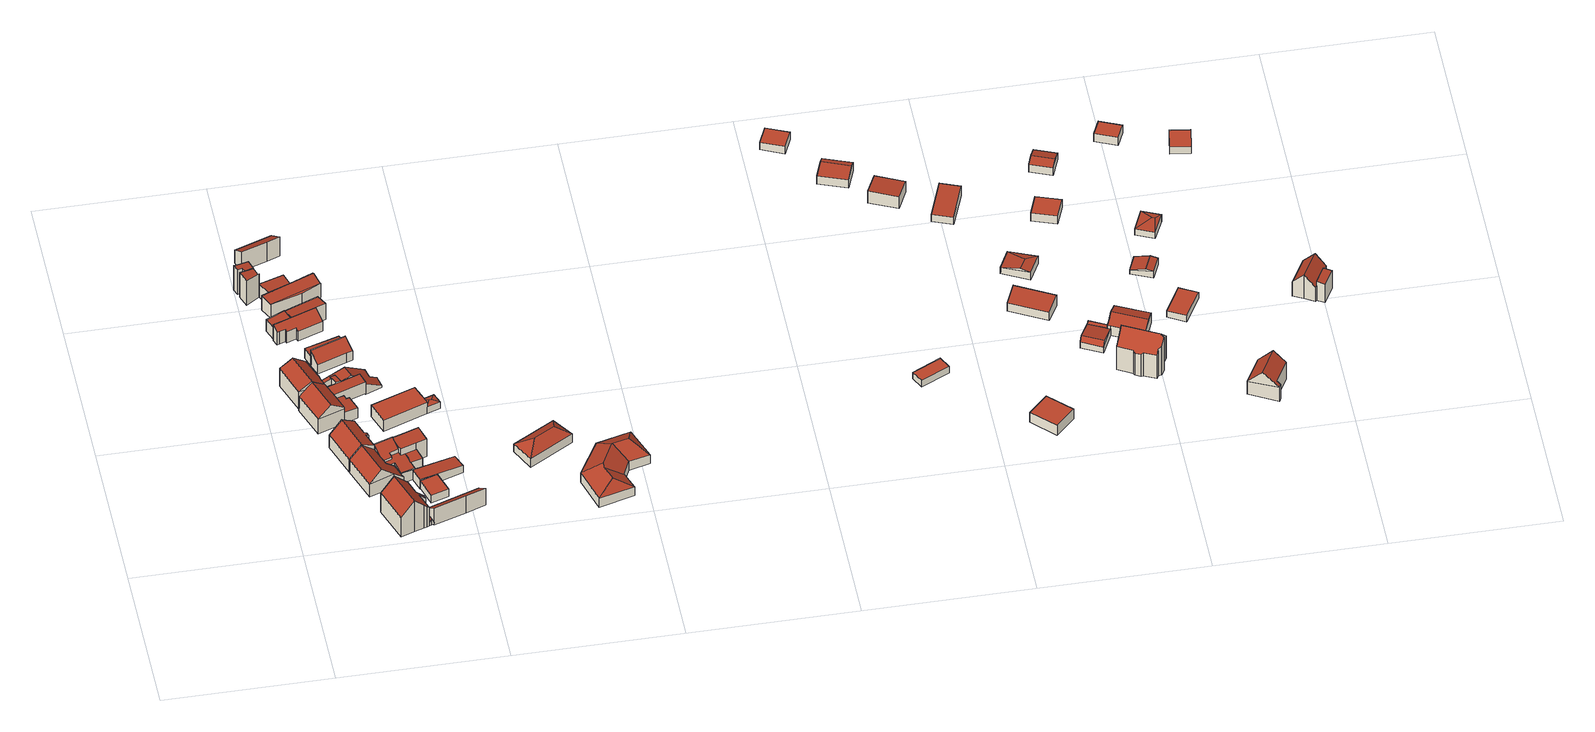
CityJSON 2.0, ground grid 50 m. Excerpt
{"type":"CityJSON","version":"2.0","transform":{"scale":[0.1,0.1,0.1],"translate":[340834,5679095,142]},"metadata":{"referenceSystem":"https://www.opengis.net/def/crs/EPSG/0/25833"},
"CityObjects":{
"building1":{"type":"Building","attributes":{"Dachtyp_tdc":"tdcFreeFormRoof","Gemeindeschluessel":14729160,"Dachneigung":38.24,"QualitaetDacherkennung":58,"Geometrietyp2DReferenz":"3000","function":"31001_9998","roofType":"5000","measuredHeight":8.79},"geometry":[{"type":"MultiSurface","lod":"2","boundaries":[[[0,1,2,3]],[[1,4,5,2]],[[4,6,7,5]],[[6,8,9,7]],[[8,10,11,9]],[[10,0,3,11]],[[1,12,13,4]],[[10,8,6,13,12,0]],[[6,4,13]],[[1,0,12]],[[3,2,5,7,9,11]]],"semantics":{"surfaces":[{"type":"WallSurface"},{"type":"RoofSurface"},{"type":"GroundSurface"}],"values":[0,0,0,0,0,0,1,1,0,0,2]}}]},
"building2":{"type":"Building","attributes":{"Dachtyp_tdc":"tdcGableRoof","Gemeindeschluessel":14729160,"Dachneigung":44.71,"QualitaetDacherkennung":73,"Geometrietyp2DReferenz":"3000","function":"31001_9998","roofType":"3100","measuredHeight":8.9},"geometry":[{"type":"MultiSurface","lod":"2","boundaries":[[[14,15,16,17]],[[15,18,19,16]],[[18,20,21,19]],[[20,22,23,21]],[[22,24,25,23]],[[24,26,27,25]],[[26,28,29,27]],[[28,30,31,29]],[[30,32,33,31]],[[32,34,35,33]],[[34,14,17,35]],[[30,28,26,24]],[[24,22,20,18,15,14,34,32,30]],[[17,16,19,21,23,25,27,29,31,33,35]]],"semantics":{"surfaces":[{"type":"WallSurface"},{"type":"RoofSurface"},{"type":"GroundSurface"}],"values":[0,0,0,0,0,0,0,0,0,0,0,1,1,2]}}]},
"building3":{"type":"Building","attributes":{"Gemeindeschluessel":14729160,"Geometrietyp2DReferenz":"3000","function":"31001_9998","roofType":"9999"},"children":["building3-1","building3-2"]},
"building3-1":{"type":"BuildingPart","attributes":{"Dachtyp_tdc":"tdcGableRoof","Dachneigung":39.66,"QualitaetDacherkennung":67,"Geometrietyp2DReferenz":"3000","roofType":"3100","measuredHeight":9.18},"parents":["building3"],"geometry":[{"type":"MultiSurface","lod":"2","boundaries":[[[36,37,38,39,40]],[[37,41,42,38]],[[41,43,44,42]],[[43,45,46,44]],[[45,47,48,49,46]],[[50,51,52,53,54,55]],[[37,54,53,41]],[[41,53,52,43]],[[36,55,54,37]],[[47,50,55,36]],[[43,52,51,45]],[[45,51,50,47]],[[39,38,42,44,46,49]],[[40,48,47,36]],[[40,39,49,48]]],"semantics":{"surfaces":[{"type":"WallSurface"},{"type":"RoofSurface"},{"type":"GroundSurface"},{"type":"ClosureSurface"}],"values":[0,0,0,0,0,1,1,0,0,0,0,0,2,0,3]}}]},
"building3-2":{"type":"BuildingPart","attributes":{"Dachtyp_tdc":"tdcPolyFlatRoof","Dachneigung":5.35,"QualitaetDacherkennung":57,"Geometrietyp2DReferenz":"3000","roofType":"2100","measuredHeight":4.3},"parents":["building3"],"geometry":[{"type":"MultiSurface","lod":"2","boundaries":[[[56,40,39,57]],[[48,58,59,49]],[[58,60,61,59]],[[60,62,63,61]],[[62,64,65,63]],[[64,56,57,65]],[[64,62,60,58,48,40,56]],[[57,39,49,59,61,63,65]],[[49,39,40,48]]],"semantics":{"surfaces":[{"type":"WallSurface"},{"type":"RoofSurface"},{"type":"GroundSurface"},{"type":"ClosureSurface"}],"values":[0,0,0,0,0,0,1,2,3]}}]},
"building4":{"type":"Building","attributes":{"Dachtyp_tdc":"tdcFreeFormRoof","Gemeindeschluessel":14729160,"Dachneigung":41.84,"QualitaetDacherkennung":63,"Geometrietyp2DReferenz":"3000","function":"31001_9998","roofType":"5000","measuredHeight":8.71},"geometry":[{"type":"MultiSurface","lod":"2","boundaries":[[[26,66,23,27]],[[66,67,68,23]],[[67,69,70,68]],[[69,71,72,70]],[[71,73,74,72]],[[73,75,76,74]],[[75,77,78,76]],[[77,79,80,78]],[[79,81,82,80]],[[81,26,27,82]],[[77,75,73,71,69,67,66,83,84,79]],[[81,84,83,26]],[[81,79,84]],[[66,26,83]],[[27,23,68,70,72,74,76,78,80,82]]],"semantics":{"surfaces":[{"type":"WallSurface"},{"type":"RoofSurface"},{"type":"GroundSurface"}],"values":[0,0,0,0,0,0,0,0,0,0,1,1,0,0,2]}}]},
"building5":{"type":"Building","attributes":{"Gemeindeschluessel":14729160,"Geometrietyp2DReferenz":"3000","function":"31001_9998","roofType":"9999"},"children":["building5-1","building5-2"]},
"building5-1":{"type":"BuildingPart","attributes":{"Dachtyp_tdc":"tdcGableRoof","Dachneigung":46.37,"QualitaetDacherkennung":77,"Geometrietyp2DReferenz":"3000","roofType":"3100","measuredHeight":12},"parents":["building5"],"geometry":[{"type":"MultiSurface","lod":"2","boundaries":[[[85,86,87,88]],[[86,89,90,87]],[[89,91,92,90]],[[91,93,94,95,92]],[[96,97,98,99,100]],[[97,101,102,98]],[[101,103,104,102]],[[103,105,106,104]],[[105,107,108,106]],[[107,109,110,108]],[[109,111,112,110]],[[111,113,114,112]],[[113,85,88,114]],[[109,107,105,103]],[[103,101,97,96,93,91,89,86,85,113,111,109]],[[88,87,90,92,95,99,98,102,104,106,108,110,112,114]],[[100,94,93,96]],[[100,99,95,94]]],"semantics":{"surfaces":[{"type":"WallSurface"},{"type":"RoofSurface"},{"type":"GroundSurface"},{"type":"ClosureSurface"}],"values":[0,0,0,0,0,0,0,0,0,0,0,0,0,1,1,2,0,3]}}]},
"building5-2":{"type":"BuildingPart","attributes":{"Dachtyp_tdc":"tdcFreeFormRoof","Dachneigung":67.33,"QualitaetDacherkennung":26,"Geometrietyp2DReferenz":"3000","roofType":"5000","measuredHeight":2.4},"parents":["building5"],"geometry":[{"type":"MultiSurface","lod":"2","boundaries":[[[115,116,117,118]],[[116,119,120,117]],[[119,121,122,120]],[[121,100,99,122]],[[94,115,118,95]],[[121,119,116,115,123]],[[115,94,123]],[[94,100,121,123]],[[118,117,120,122,99,95]],[[95,99,100,94]]],"semantics":{"surfaces":[{"type":"WallSurface"},{"type":"RoofSurface"},{"type":"GroundSurface"},{"type":"ClosureSurface"}],"values":[0,0,0,0,0,1,1,1,2,3]}}]},
"building6":{"type":"Building","attributes":{"Dachtyp_tdc":"tdcPolyFlatRoof","Gemeindeschluessel":14729160,"Dachneigung":5.12,"QualitaetDacherkennung":67,"Geometrietyp2DReferenz":"3000","function":"31001_9998","roofType":"2100","measuredHeight":4.94},"geometry":[{"type":"MultiSurface","lod":"2","boundaries":[[[124,125,126,127]],[[125,128,129,126]],[[128,130,131,129]],[[130,132,133,131]],[[132,124,127,133]],[[132,130,128,125,124]],[[127,126,129,131,133]]],"semantics":{"surfaces":[{"type":"WallSurface"},{"type":"RoofSurface"},{"type":"GroundSurface"}],"values":[0,0,0,0,0,1,2]}}]},
"building7":{"type":"Building","attributes":{"Dachtyp_tdc":"tdcPolyFlatRoof","Gemeindeschluessel":14729160,"Dachneigung":3.45,"QualitaetDacherkennung":52,"Geometrietyp2DReferenz":"3000","function":"31001_9998","roofType":"2100","measuredHeight":2.12},"geometry":[{"type":"MultiSurface","lod":"2","boundaries":[[[134,135,136,137]],[[135,138,139,136]],[[138,140,141,139]],[[140,134,137,141]],[[140,138,135,134]],[[137,136,139,141]]],"semantics":{"surfaces":[{"type":"WallSurface"},{"type":"RoofSurface"},{"type":"GroundSurface"}],"values":[0,0,0,0,1,2]}}]},
"building8":{"type":"Building","attributes":{"Dachtyp_tdc":"tdcPolyFlatRoof","Gemeindeschluessel":14729160,"Dachneigung":4.51,"QualitaetDacherkennung":55,"Geometrietyp2DReferenz":"3000","function":"31001_9998","roofType":"2100","measuredHeight":4.8},"geometry":[{"type":"MultiSurface","lod":"2","boundaries":[[[142,143,144,139]],[[143,145,146,144]],[[145,147,148,146]],[[147,149,141,148]],[[149,142,139,141]],[[149,147,145,143,142]],[[139,144,146,148,141]]],"semantics":{"surfaces":[{"type":"WallSurface"},{"type":"RoofSurface"},{"type":"GroundSurface"}],"values":[0,0,0,0,0,1,2]}}]},
"building9":{"type":"Building","attributes":{"Dachtyp_tdc":"tdcPolyFlatRoof","Gemeindeschluessel":14729160,"Dachneigung":33.26,"QualitaetDacherkennung":52,"Geometrietyp2DReferenz":"3000","function":"31001_9998","roofType":"2100","measuredHeight":6.21},"geometry":[{"type":"MultiSurface","lod":"2","boundaries":[[[150,151,152,153]],[[151,154,155,152]],[[154,156,157,155]],[[156,158,159,157]],[[158,160,161,159]],[[160,162,163,161]],[[162,164,165,163]],[[164,166,167,165]],[[166,168,169,167]],[[168,170,171,169]],[[170,150,153,171]],[[170,168,166,164,162,160,158,156,154,151,150]],[[153,152,155,157,159,161,163,165,167,169,171]]],"semantics":{"surfaces":[{"type":"WallSurface"},{"type":"RoofSurface"},{"type":"GroundSurface"}],"values":[0,0,0,0,0,0,0,0,0,0,0,1,2]}}]},
"building10":{"type":"Building","attributes":{"Dachtyp_tdc":"tdcPolyFlatRoof","Gemeindeschluessel":14729160,"Dachneigung":5.16,"QualitaetDacherkennung":64,"Geometrietyp2DReferenz":"3000","function":"31001_9998","roofType":"2100","measuredHeight":4.86},"geometry":[{"type":"MultiSurface","lod":"2","boundaries":[[[172,173,44,46]],[[173,174,175,44]],[[174,176,177,175]],[[176,178,179,177]],[[178,180,181,179]],[[180,172,46,181]],[[180,178,176,174,173,172]],[[46,44,175,177,179,181]]],"semantics":{"surfaces":[{"type":"WallSurface"},{"type":"RoofSurface"},{"type":"GroundSurface"}],"values":[0,0,0,0,0,0,1,2]}}]},
"building11":{"type":"Building","attributes":{"Dachtyp_tdc":"tdcPolyFlatRoof","Gemeindeschluessel":14729160,"Dachneigung":0,"QualitaetDacherkennung":51,"Geometrietyp2DReferenz":"3000","function":"31001_9998","roofType":"1000","measuredHeight":2.66},"geometry":[{"type":"MultiSurface","lod":"2","boundaries":[[[182,183,184,185]],[[183,186,187,184]],[[186,188,189,187]],[[188,190,191,189]],[[190,192,193,191]],[[192,182,185,193]],[[192,190,188,186,183,182]],[[185,184,187,189,191,193]]],"semantics":{"surfaces":[{"type":"WallSurface"},{"type":"RoofSurface"},{"type":"GroundSurface"}],"values":[0,0,0,0,0,0,1,2]}}]},
"building12":{"type":"Building","attributes":{"Gemeindeschluessel":14729160,"Geometrietyp2DReferenz":"3000","function":"31001_9998","roofType":"9999"},"children":["building12-1","building12-2","building12-3","building12-4"]},
"building12-1":{"type":"BuildingPart","attributes":{"Dachtyp_tdc":"tdcCutGableRoof","Dachneigung":3.41,"QualitaetDacherkennung":77,"Geometrietyp2DReferenz":"3000","roofType":"9999","measuredHeight":5.67},"parents":["building12"],"geometry":[{"type":"MultiSurface","lod":"2","boundaries":[[[194,195,196,197]],[[195,198,199,196]],[[198,200,201,199]],[[200,202,203,201]],[[202,204,205,203]],[[204,206,207,205]],[[208,209,210,211]],[[209,212,213,210]],[[212,214,215,213]],[[214,194,197,215]],[[200,198,195,194,214]],[[212,209,208,216,206,204,202]],[[214,212,202,200]],[[197,196,199,201,203,205,207,217,211,210,213,215]],[[216,217,207,206]],[[208,211,217,216]]],"semantics":{"surfaces":[{"type":"WallSurface"},{"type":"RoofSurface"},{"type":"GroundSurface"},{"type":"ClosureSurface"}],"values":[0,0,0,0,0,0,0,0,0,0,1,1,1,2,3,3]}}]},
"building12-2":{"type":"BuildingPart","attributes":{"Dachtyp_tdc":"tdcPolyFlatRoof","Dachneigung":5.31,"QualitaetDacherkennung":74,"Geometrietyp2DReferenz":"3000","roofType":"2100","measuredHeight":5.61},"parents":["building12"],"geometry":[{"type":"MultiSurface","lod":"2","boundaries":[[[218,219,207,206]],[[218,220,221,219]],[[220,208,211,221]],[[208,220,218,206,216]],[[217,207,219,221,211]],[[206,207,217,216]],[[216,217,211,208]]],"semantics":{"surfaces":[{"type":"WallSurface"},{"type":"RoofSurface"},{"type":"GroundSurface"},{"type":"ClosureSurface"}],"values":[0,0,0,1,2,3,3]}}]},
"building12-3":{"type":"BuildingPart","attributes":{"Dachtyp_tdc":"tdcPolyFlatRoof","Dachneigung":7.27,"QualitaetDacherkennung":45,"Geometrietyp2DReferenz":"3000","roofType":"2100","measuredHeight":9.63},"parents":["building12"],"geometry":[{"type":"MultiSurface","lod":"2","boundaries":[[[222,223,224,225]],[[222,226,227,223]],[[226,228,229,227]],[[228,230,231,229]],[[230,232,233,231]],[[232,234,235,236,233]],[[232,230,228,226,222,225,234]],[[236,224,223,227,229,231,233]],[[235,234,225]],[[225,224,236,235]]],"semantics":{"surfaces":[{"type":"WallSurface"},{"type":"RoofSurface"},{"type":"GroundSurface"},{"type":"ClosureSurface"}],"values":[0,0,0,0,0,0,1,2,0,3]}}]},
"building12-4":{"type":"BuildingPart","attributes":{"Dachtyp_tdc":"tdcPolyFlatRoof","Dachneigung":8.01,"QualitaetDacherkennung":80,"Geometrietyp2DReferenz":"3000","roofType":"2100","measuredHeight":9.64},"parents":["building12"],"geometry":[{"type":"MultiSurface","lod":"2","boundaries":[[[235,237,238,236]],[[237,239,219,238]],[[239,240,241,219]],[[240,242,243,241]],[[242,225,224,243]],[[242,240,239,237,235,225]],[[224,236,238,219,241,243]],[[235,236,224,225]]],"semantics":{"surfaces":[{"type":"WallSurface"},{"type":"RoofSurface"},{"type":"GroundSurface"},{"type":"ClosureSurface"}],"values":[0,0,0,0,0,1,2,3]}}]},
"building13":{"type":"Building","attributes":{"Gemeindeschluessel":14729160,"Geometrietyp2DReferenz":"3000","function":"31001_9998","roofType":"9999"},"children":["building13-1","building13-2"]},
"building13-1":{"type":"BuildingPart","attributes":{"Dachtyp_tdc":"tdcPolyFlatRoof","Dachneigung":27.29,"QualitaetDacherkennung":73,"Geometrietyp2DReferenz":"3000","roofType":"2100","measuredHeight":7.71},"parents":["building13"],"geometry":[{"type":"MultiSurface","lod":"2","boundaries":[[[244,245,246,247,248]],[[249,250,251,252]],[[250,253,254,251]],[[253,255,256,254]],[[255,257,258,256]],[[257,244,248,258]],[[257,255,253,250,249,259,245,244]],[[248,247,252,251,254,256,258]],[[259,246,245]],[[249,252,247,246,259]]],"semantics":{"surfaces":[{"type":"WallSurface"},{"type":"RoofSurface"},{"type":"GroundSurface"},{"type":"ClosureSurface"}],"values":[0,0,0,0,0,0,1,2,0,3]}}]},
"building13-2":{"type":"BuildingPart","attributes":{"Dachtyp_tdc":"tdcPolyFlatRoof","Dachneigung":7.6,"QualitaetDacherkennung":75,"Geometrietyp2DReferenz":"3000","roofType":"2100","measuredHeight":7.51},"parents":["building13"],"geometry":[{"type":"MultiSurface","lod":"2","boundaries":[[[260,261,262,263]],[[261,264,265,262]],[[264,266,249,252,265]],[[246,267,268,247]],[[267,269,270,268]],[[269,271,272,270]],[[271,260,263,272]],[[271,269,267,246,259,266,264,261,260]],[[263,262,265,252,247,268,270,272]],[[259,249,266]],[[247,252,249,259,246]]],"semantics":{"surfaces":[{"type":"WallSurface"},{"type":"RoofSurface"},{"type":"GroundSurface"},{"type":"ClosureSurface"}],"values":[0,0,0,0,0,0,0,1,2,0,3]}}]},
"building14":{"type":"Building","attributes":{"Dachtyp_tdc":"tdcPolyFlatRoof","Gemeindeschluessel":14729160,"Dachneigung":3.63,"QualitaetDacherkennung":74,"Geometrietyp2DReferenz":"3000","function":"31001_9998","roofType":"2100","measuredHeight":3.83},"geometry":[{"type":"MultiSurface","lod":"2","boundaries":[[[273,274,275,276]],[[274,277,278,275]],[[277,279,280,278]],[[279,273,276,280]],[[279,277,274,273]],[[276,275,278,280]]],"semantics":{"surfaces":[{"type":"WallSurface"},{"type":"RoofSurface"},{"type":"GroundSurface"}],"values":[0,0,0,0,1,2]}}]},
"building15":{"type":"Building","attributes":{"Dachtyp_tdc":"tdcPolyFlatRoof","Gemeindeschluessel":14729160,"Dachneigung":31.64,"QualitaetDacherkennung":62,"Geometrietyp2DReferenz":"3000","function":"31001_9998","roofType":"2100","measuredHeight":6.03},"geometry":[{"type":"MultiSurface","lod":"2","boundaries":[[[281,282,280,283]],[[282,284,278,280]],[[284,285,286,278]],[[285,287,288,286]],[[287,281,283,288]],[[287,285,284,282,281]],[[283,280,278,286,288]]],"semantics":{"surfaces":[{"type":"WallSurface"},{"type":"RoofSurface"},{"type":"GroundSurface"}],"values":[0,0,0,0,0,1,2]}}]},
"building16":{"type":"Building","attributes":{"Dachtyp_tdc":"tdcFreeFormRoof","Gemeindeschluessel":14729160,"Dachneigung":32.7,"QualitaetDacherkennung":19,"Geometrietyp2DReferenz":"3000","function":"31001_9998","roofType":"5000","measuredHeight":5.73},"geometry":[{"type":"MultiSurface","lod":"2","boundaries":[[[289,290,291,292]],[[290,293,294,291]],[[293,295,296,294]],[[295,297,298,296]],[[297,299,300,298]],[[299,176,301,300]],[[176,145,302,301]],[[145,303,304,302]],[[303,305,306,304]],[[305,307,308,306]],[[307,309,310,308]],[[309,289,292,310]],[[295,293,290,289,311,312,299,297]],[[303,145,176,312,311,309,307,305]],[[176,299,312]],[[289,309,311]],[[292,291,294,296,298,300,301,302,304,306,308,310]]],"semantics":{"surfaces":[{"type":"WallSurface"},{"type":"RoofSurface"},{"type":"GroundSurface"}],"values":[0,0,0,0,0,0,0,0,0,0,0,0,1,1,0,0,2]}}]},
"building17":{"type":"Building","attributes":{"Dachtyp_tdc":"tdcPolyFlatRoof","Gemeindeschluessel":14729160,"Dachneigung":33.33,"QualitaetDacherkennung":76,"Geometrietyp2DReferenz":"3000","function":"31001_9998","roofType":"2100","measuredHeight":7.54},"geometry":[{"type":"MultiSurface","lod":"2","boundaries":[[[313,314,315,316]],[[314,317,318,315]],[[317,319,320,318]],[[319,321,322,320]],[[321,323,324,322]],[[323,313,316,324]],[[323,321,319,317,314,313]],[[316,315,318,320,322,324]]],"semantics":{"surfaces":[{"type":"WallSurface"},{"type":"RoofSurface"},{"type":"GroundSurface"}],"values":[0,0,0,0,0,0,1,2]}}]},
"building18":{"type":"Building","attributes":{"Dachtyp_tdc":"tdcPolyFlatRoof","Gemeindeschluessel":14729160,"Dachneigung":10.04,"QualitaetDacherkennung":78,"Geometrietyp2DReferenz":"3000","function":"31001_9998","roofType":"2100","measuredHeight":6.2},"geometry":[{"type":"MultiSurface","lod":"2","boundaries":[[[325,326,327,328]],[[326,329,330,327]],[[329,331,332,330]],[[331,333,334,332]],[[333,325,328,334]],[[333,331,329,326,325]],[[328,327,330,332,334]]],"semantics":{"surfaces":[{"type":"WallSurface"},{"type":"RoofSurface"},{"type":"GroundSurface"}],"values":[0,0,0,0,0,1,2]}}]},
"building19":{"type":"Building","attributes":{"Dachtyp_tdc":"tdcPolyFlatRoof","Gemeindeschluessel":14729160,"Dachneigung":0,"QualitaetDacherkennung":77,"Geometrietyp2DReferenz":"3000","function":"31001_9998","roofType":"1000","measuredHeight":2.99},"geometry":[{"type":"MultiSurface","lod":"2","boundaries":[[[335,336,337,338]],[[336,339,340,337]],[[339,341,342,340]],[[341,335,338,342]],[[341,339,336,335]],[[338,337,340,342]]],"semantics":{"surfaces":[{"type":"WallSurface"},{"type":"RoofSurface"},{"type":"GroundSurface"}],"values":[0,0,0,0,1,2]}}]},
"building20":{"type":"Building","attributes":{"Gemeindeschluessel":14729160,"Geometrietyp2DReferenz":"3000","function":"31001_9998","roofType":"9999"},"children":["building20-1","building20-2","building20-3"]},
"building20-1":{"type":"BuildingPart","attributes":{"Dachtyp_tdc":"tdcPolyFlatRoof","Dachneigung":7.6,"QualitaetDacherkennung":51,"Geometrietyp2DReferenz":"3000","roofType":"2100","measuredHeight":4.97},"parents":["building20"],"geometry":[{"type":"MultiSurface","lod":"2","boundaries":[[[343,344,345,346]],[[344,347,348,345]],[[349,343,346,350]],[[349,351,347,344,343]],[[346,345,348,350]],[[350,348,347,351,349]]],"semantics":{"surfaces":[{"type":"WallSurface"},{"type":"RoofSurface"},{"type":"GroundSurface"},{"type":"ClosureSurface"}],"values":[0,0,0,1,2,3]}}]},
"building20-2":{"type":"BuildingPart","attributes":{"Dachtyp_tdc":"tdcPolyFlatRoof","Dachneigung":8.38,"QualitaetDacherkennung":68,"Geometrietyp2DReferenz":"3000","roofType":"2100","measuredHeight":5.15},"parents":["building20"],"geometry":[{"type":"MultiSurface","lod":"2","boundaries":[[[347,352,353,354,348]],[[355,356,357,358,359]],[[356,360,361,357]],[[360,362,363,361]],[[362,364,365,363]],[[364,366,367,365]],[[366,368,369,367]],[[368,370,371,369]],[[370,349,350,371]],[[349,370,368,366,364,362,360,356,355,352,347,351]],[[348,354,358,357,361,363,365,367,369,371,350]],[[359,353,352,355]],[[359,358,354,353]],[[347,348,350,349,351]]],"semantics":{"surfaces":[{"type":"WallSurface"},{"type":"RoofSurface"},{"type":"GroundSurface"},{"type":"ClosureSurface"}],"values":[0,0,0,0,0,0,0,0,0,1,2,0,3,3]}}]},
"building20-3":{"type":"BuildingPart","attributes":{"Dachtyp_tdc":"tdcPolyFlatRoof","Dachneigung":4.51,"QualitaetDacherkennung":52,"Geometrietyp2DReferenz":"3000","roofType":"2100","measuredHeight":4.07},"parents":["building20"],"geometry":[{"type":"MultiSurface","lod":"2","boundaries":[[[353,372,373,354]],[[372,374,375,373]],[[374,376,377,375]],[[376,378,379,377]],[[378,380,381,379]],[[380,382,383,381]],[[382,359,358,383]],[[359,382,380,378,376,374,372,353]],[[354,373,375,377,379,381,383,358]],[[353,354,358,359]]],"semantics":{"surfaces":[{"type":"WallSurface"},{"type":"RoofSurface"},{"type":"GroundSurface"},{"type":"ClosureSurface"}],"values":[0,0,0,0,0,0,0,1,2,3]}}]},
"building21":{"type":"Building","attributes":{"Dachtyp_tdc":"tdcPolyFlatRoof","Gemeindeschluessel":14729160,"Dachneigung":0,"QualitaetDacherkennung":53,"Geometrietyp2DReferenz":"3000","function":"31001_9998","roofType":"1000","measuredHeight":2.95},"geometry":[{"type":"MultiSurface","lod":"2","boundaries":[[[182,192,384,385]],[[192,386,387,384]],[[386,388,389,387]],[[388,182,385,389]],[[388,386,192,182]],[[385,384,387,389]]],"semantics":{"surfaces":[{"type":"WallSurface"},{"type":"RoofSurface"},{"type":"GroundSurface"}],"values":[0,0,0,0,1,2]}}]},
"building22":{"type":"Building","attributes":{"Dachtyp_tdc":"tdcPolyFlatRoof","Gemeindeschluessel":14729160,"Dachneigung":37.88,"QualitaetDacherkennung":54,"Geometrietyp2DReferenz":"3000","function":"31001_9998","roofType":"2100","measuredHeight":6.64},"geometry":[{"type":"MultiSurface","lod":"2","boundaries":[[[390,391,392,393]],[[391,394,395,392]],[[394,396,397,395]],[[396,398,399,397]],[[398,390,393,399]],[[398,396,394,391,390]],[[393,392,395,397,399]]],"semantics":{"surfaces":[{"type":"WallSurface"},{"type":"RoofSurface"},{"type":"GroundSurface"}],"values":[0,0,0,0,0,1,2]}}]},
"building23":{"type":"Building","attributes":{"Gemeindeschluessel":14729160,"Geometrietyp2DReferenz":"3000","function":"31001_9998","roofType":"9999"},"children":["building23-1","building23-2"]},
"building23-1":{"type":"BuildingPart","attributes":{"Dachtyp_tdc":"tdcFreeFormRoof","Dachneigung":11.77,"QualitaetDacherkennung":59,"Geometrietyp2DReferenz":"3000","roofType":"5000","measuredHeight":2.95},"parents":["building23"],"geometry":[{"type":"MultiSurface","lod":"2","boundaries":[[[400,401,402,403]],[[401,404,405,402]],[[404,406,407,405]],[[408,409,406,404]],[[408,404,401]],[[409,408,401,400]],[[409,400,406]],[[403,402,405,407]],[[403,407,406,400]]],"semantics":{"surfaces":[{"type":"WallSurface"},{"type":"RoofSurface"},{"type":"GroundSurface"},{"type":"ClosureSurface"}],"values":[0,0,0,1,1,1,1,2,3]}}]},
"building23-2":{"type":"BuildingPart","attributes":{"Dachtyp_tdc":"tdcPolyFlatRoof","Dachneigung":0,"QualitaetDacherkennung":42,"Geometrietyp2DReferenz":"3000","roofType":"1000","measuredHeight":4.39},"parents":["building23"],"geometry":[{"type":"MultiSurface","lod":"2","boundaries":[[[410,411,412,413]],[[411,414,415,412]],[[414,416,400,403,415]],[[417,410,413,407,406]],[[417,416,414,411,410]],[[413,412,415,403,407]],[[406,400,416,417]],[[406,407,403,400]]],"semantics":{"surfaces":[{"type":"WallSurface"},{"type":"RoofSurface"},{"type":"GroundSurface"},{"type":"ClosureSurface"}],"values":[0,0,0,0,1,2,0,3]}}]},
"building24":{"type":"Building","attributes":{"Dachtyp_tdc":"tdcHipRoof","Gemeindeschluessel":14729160,"Dachneigung":33.4,"QualitaetDacherkennung":71,"Geometrietyp2DReferenz":"3000","function":"31001_9998","roofType":"3200","measuredHeight":5.78},"geometry":[{"type":"MultiSurface","lod":"2","boundaries":[[[418,419,420,421]],[[419,422,423,420]],[[422,424,425,423]],[[424,418,421,425]],[[422,419,426]],[[418,424,427]],[[419,418,427,426]],[[424,422,426,427]],[[421,420,423,425]]],"semantics":{"surfaces":[{"type":"WallSurface"},{"type":"RoofSurface"},{"type":"GroundSurface"}],"values":[0,0,0,0,1,1,1,1,2]}}]},
"building25":{"type":"Building","attributes":{"Dachtyp_tdc":"tdcFreeFormRoof","Gemeindeschluessel":14729160,"Dachneigung":32.67,"QualitaetDacherkennung":51,"Geometrietyp2DReferenz":"3000","function":"31001_9998","roofType":"5000","measuredHeight":7.19},"geometry":[{"type":"MultiSurface","lod":"2","boundaries":[[[428,429,430,431]],[[429,432,433,430]],[[432,434,435,433]],[[434,436,437,435]],[[436,438,439,437]],[[438,440,441,439]],[[440,442,443,441]],[[442,428,431,443]],[[444,445,446,447,442,440]],[[448,444,440,438]],[[448,438,436]],[[445,444,448,436,434]],[[446,445,434,432]],[[449,447,446,432,429]],[[449,429,428]],[[447,449,428,442]],[[431,430,433,435,437,439,441,443]]],"semantics":{"surfaces":[{"type":"WallSurface"},{"type":"RoofSurface"},{"type":"GroundSurface"}],"values":[0,0,0,0,0,0,0,0,1,1,1,1,1,1,1,1,2]}}]},
"building26":{"type":"Building","attributes":{"Dachtyp_tdc":"tdcPolyFlatRoof","Gemeindeschluessel":14729160,"Dachneigung":0,"QualitaetDacherkennung":74,"Geometrietyp2DReferenz":"3000","function":"31001_9998","roofType":"1000","measuredHeight":2.78},"geometry":[{"type":"MultiSurface","lod":"2","boundaries":[[[450,451,452,453]],[[451,454,455,452]],[[454,456,457,455]],[[456,450,453,457]],[[456,454,451,450]],[[453,452,455,457]]],"semantics":{"surfaces":[{"type":"WallSurface"},{"type":"RoofSurface"},{"type":"GroundSurface"}],"values":[0,0,0,0,1,2]}}]},
"building27":{"type":"Building","attributes":{"Dachtyp_tdc":"tdcPolyFlatRoof","Gemeindeschluessel":14729160,"Dachneigung":0,"QualitaetDacherkennung":34,"Geometrietyp2DReferenz":"3000","function":"31001_9998","roofType":"1000","measuredHeight":2.51},"geometry":[{"type":"MultiSurface","lod":"2","boundaries":[[[458,459,460,461]],[[459,462,463,460]],[[462,464,465,463]],[[464,458,461,465]],[[464,462,459,458]],[[461,460,463,465]]],"semantics":{"surfaces":[{"type":"WallSurface"},{"type":"RoofSurface"},{"type":"GroundSurface"}],"values":[0,0,0,0,1,2]}}]},
"building28":{"type":"Building","attributes":{"Dachtyp_tdc":"tdcGableRoof","Gemeindeschluessel":14729160,"Dachneigung":10.5,"QualitaetDacherkennung":81,"Geometrietyp2DReferenz":"3000","function":"31001_9998","roofType":"3100","measuredHeight":3.99},"geometry":[{"type":"MultiSurface","lod":"2","boundaries":[[[466,467,468,469]],[[467,470,471,468]],[[470,472,473,471]],[[472,466,469,473]],[[470,467,474]],[[466,472,475]],[[467,466,475,474]],[[472,470,474,475]],[[469,468,471,473]]],"semantics":{"surfaces":[{"type":"WallSurface"},{"type":"RoofSurface"},{"type":"GroundSurface"}],"values":[0,0,0,0,0,0,1,1,2]}}]},
"building29":{"type":"Building","attributes":{"Dachtyp_tdc":"tdcPolyFlatRoof","Gemeindeschluessel":14729160,"Dachneigung":3.56,"QualitaetDacherkennung":88,"Geometrietyp2DReferenz":"3000","function":"31001_9998","roofType":"2100","measuredHeight":4.54},"geometry":[{"type":"MultiSurface","lod":"2","boundaries":[[[476,477,478,479]],[[477,480,481,478]],[[480,482,483,481]],[[482,476,479,483]],[[482,480,477,476]],[[479,478,481,483]]],"semantics":{"surfaces":[{"type":"WallSurface"},{"type":"RoofSurface"},{"type":"GroundSurface"}],"values":[0,0,0,0,1,2]}}]},
"building30":{"type":"Building","attributes":{"Dachtyp_tdc":"tdcPolyFlatRoof","Gemeindeschluessel":14729160,"Dachneigung":0,"QualitaetDacherkennung":75,"Geometrietyp2DReferenz":"3000","function":"31001_9998","roofType":"1000","measuredHeight":3.82},"geometry":[{"type":"MultiSurface","lod":"2","boundaries":[[[484,485,486,487]],[[485,488,489,486]],[[488,490,491,489]],[[490,484,487,491]],[[490,488,485,484]],[[487,486,489,491]]],"semantics":{"surfaces":[{"type":"WallSurface"},{"type":"RoofSurface"},{"type":"GroundSurface"}],"values":[0,0,0,0,1,2]}}]},
"building31":{"type":"Building","attributes":{"Dachtyp_tdc":"tdcPolyFlatRoof","Gemeindeschluessel":14729160,"Dachneigung":6.21,"QualitaetDacherkennung":58,"Geometrietyp2DReferenz":"3000","function":"31001_9998","roofType":"2100","measuredHeight":3.95},"geometry":[{"type":"MultiSurface","lod":"2","boundaries":[[[492,493,494,495]],[[493,496,497,494]],[[496,498,499,497]],[[498,492,495,499]],[[498,496,493,492]],[[495,494,497,499]]],"semantics":{"surfaces":[{"type":"WallSurface"},{"type":"RoofSurface"},{"type":"GroundSurface"}],"values":[0,0,0,0,1,2]}}]},
"building32":{"type":"Building","attributes":{"Dachtyp_tdc":"tdcPolyFlatRoof","Gemeindeschluessel":14729160,"Dachneigung":10.62,"QualitaetDacherkennung":83,"Geometrietyp2DReferenz":"3000","function":"31001_9998","roofType":"2100","measuredHeight":4.33},"geometry":[{"type":"MultiSurface","lod":"2","boundaries":[[[500,501,502,503]],[[501,504,505,502]],[[504,506,507,505]],[[506,500,503,507]],[[506,504,501,500]],[[503,502,505,507]]],"semantics":{"surfaces":[{"type":"WallSurface"},{"type":"RoofSurface"},{"type":"GroundSurface"}],"values":[0,0,0,0,1,2]}}]},
"building33":{"type":"Building","attributes":{"Dachtyp_tdc":"tdcHipAndGableRoof","Gemeindeschluessel":14729160,"Dachneigung":11.52,"QualitaetDacherkennung":60,"Geometrietyp2DReferenz":"3000","function":"31001_9998","roofType":"5000","measuredHeight":3.46},"geometry":[{"type":"MultiSurface","lod":"2","boundaries":[[[508,509,510,511]],[[509,512,513,510]],[[512,514,515,513]],[[514,508,511,515]],[[512,509,516]],[[508,514,517]],[[509,508,517,516]],[[514,512,516,517]],[[511,510,513,515]]],"semantics":{"surfaces":[{"type":"WallSurface"},{"type":"RoofSurface"},{"type":"GroundSurface"}],"values":[0,0,0,0,1,0,1,1,2]}}]},
"building34":{"type":"Building","attributes":{"Gemeindeschluessel":14729160,"Geometrietyp2DReferenz":"3000","function":"31001_9998","roofType":"9999"},"children":["building34-1","building34-2","building34-3"]},
"building34-1":{"type":"BuildingPart","attributes":{"Dachtyp_tdc":"tdcGableRoof","Dachneigung":11.34,"QualitaetDacherkennung":49,"Geometrietyp2DReferenz":"3000","roofType":"3100","measuredHeight":3.68},"parents":["building34"],"geometry":[{"type":"MultiSurface","lod":"2","boundaries":[[[518,519,520,521]],[[519,522,523,520]],[[524,518,521,525]],[[522,519,526]],[[518,524,527]],[[519,518,527,526]],[[524,528,522,526,527]],[[521,520,523,529,525]],[[528,529,523,522]],[[524,525,529,528]]],"semantics":{"surfaces":[{"type":"WallSurface"},{"type":"RoofSurface"},{"type":"GroundSurface"},{"type":"ClosureSurface"}],"values":[0,0,0,0,0,1,1,2,3,3]}}]},
"building34-2":{"type":"BuildingPart","attributes":{"Dachtyp_tdc":"tdcPolyFlatRoof","Dachneigung":0,"QualitaetDacherkennung":65,"Geometrietyp2DReferenz":"3000","roofType":"1000","measuredHeight":2.65},"parents":["building34"],"geometry":[{"type":"MultiSurface","lod":"2","boundaries":[[[530,531,532,523,522]],[[531,533,534,532]],[[533,531,530,535]],[[529,523,532,534]],[[522,528,535,530]],[[523,529,528,522]],[[529,534,533,535,528]]],"semantics":{"surfaces":[{"type":"WallSurface"},{"type":"RoofSurface"},{"type":"GroundSurface"},{"type":"ClosureSurface"}],"values":[0,0,1,2,0,3,3]}}]},
"building34-3":{"type":"BuildingPart","attributes":{"Dachtyp_tdc":"tdcGableRoof","Dachneigung":18.11,"QualitaetDacherkennung":82,"Geometrietyp2DReferenz":"3000","roofType":"3100","measuredHeight":5.09},"parents":["building34"],"geometry":[{"type":"MultiSurface","lod":"2","boundaries":[[[536,537,538,534,533]],[[537,539,540,538]],[[539,541,542,540]],[[541,543,524,525,542]],[[543,541,544,545,546,547]],[[548,545,544,549]],[[537,548,549,539]],[[539,549,544,541]],[[536,546,545,548,537]],[[547,546,536]],[[525,529,534,538,540,542]],[[528,524,543,547,535]],[[529,525,524,528]],[[536,533,535,547]],[[533,534,529,528,535]]],"semantics":{"surfaces":[{"type":"WallSurface"},{"type":"RoofSurface"},{"type":"GroundSurface"},{"type":"ClosureSurface"}],"values":[0,0,0,0,1,1,0,0,0,0,2,0,3,0,3]}}]},
"building35":{"type":"Building","attributes":{"Dachtyp_tdc":"tdcGableRoof","Gemeindeschluessel":14729160,"Dachneigung":47.97,"QualitaetDacherkennung":56,"Geometrietyp2DReferenz":"3000","function":"31001_9998","roofType":"3100","measuredHeight":13.56},"geometry":[{"type":"MultiSurface","lod":"2","boundaries":[[[550,551,552,553]],[[551,554,555,552]],[[554,556,557,555]],[[556,558,559,557]],[[558,560,561,559]],[[560,562,563,561]],[[562,564,565,563]],[[564,566,567,565]],[[566,568,569,567]],[[568,570,571,569]],[[570,572,573,571]],[[572,574,575,573]],[[574,576,577,575]],[[576,578,579,577]],[[578,580,581,579]],[[580,550,553,581]],[[576,574,572,570,568,566,564,562,560,558,556,554]],[[554,551,550,580,578,576]],[[553,552,555,557,559,561,563,565,567,569,571,573,575,577,579,581]]],"semantics":{"surfaces":[{"type":"WallSurface"},{"type":"RoofSurface"},{"type":"GroundSurface"}],"values":[0,0,0,0,0,0,0,0,0,0,0,0,0,0,0,0,1,1,2]}}]},
"building36":{"type":"Building","attributes":{"Dachtyp_tdc":"tdcPolyFlatRoof","Gemeindeschluessel":14729160,"Dachneigung":0,"QualitaetDacherkennung":86,"Geometrietyp2DReferenz":"3000","function":"31001_9998","roofType":"1000","measuredHeight":3.11},"geometry":[{"type":"MultiSurface","lod":"2","boundaries":[[[582,583,584,585]],[[583,586,587,584]],[[586,588,589,587]],[[588,582,585,589]],[[588,586,583,582]],[[585,584,587,589]]],"semantics":{"surfaces":[{"type":"WallSurface"},{"type":"RoofSurface"},{"type":"GroundSurface"}],"values":[0,0,0,0,1,2]}}]},
"building37":{"type":"Building","attributes":{"Dachtyp_tdc":"tdcGableRoof","Gemeindeschluessel":14729160,"Dachneigung":17.11,"QualitaetDacherkennung":92,"Geometrietyp2DReferenz":"3000","function":"31001_9998","roofType":"3100","measuredHeight":3.75},"geometry":[{"type":"MultiSurface","lod":"2","boundaries":[[[590,591,592,593]],[[591,594,595,592]],[[594,596,597,595]],[[596,590,593,597]],[[594,591,598]],[[590,596,599]],[[591,590,599,598]],[[596,594,598,599]],[[593,592,595,597]]],"semantics":{"surfaces":[{"type":"WallSurface"},{"type":"RoofSurface"},{"type":"GroundSurface"}],"values":[0,0,0,0,0,0,1,1,2]}}]},
"building38":{"type":"Building","attributes":{"Dachtyp_tdc":"tdcGableRoof","Gemeindeschluessel":14729160,"Dachneigung":15.17,"QualitaetDacherkennung":77,"Geometrietyp2DReferenz":"3000","function":"31001_9998","roofType":"3100","measuredHeight":2.91},"geometry":[{"type":"MultiSurface","lod":"2","boundaries":[[[600,601,602,603]],[[601,604,605,602]],[[604,606,607,605]],[[606,600,603,607]],[[604,601,608]],[[600,606,609]],[[601,600,609,608]],[[606,604,608,609]],[[603,602,605,607]]],"semantics":{"surfaces":[{"type":"WallSurface"},{"type":"RoofSurface"},{"type":"GroundSurface"}],"values":[0,0,0,0,0,0,1,1,2]}}]},
"building39":{"type":"Building","attributes":{"Dachtyp_tdc":"tdcPolyFlatRoof","Gemeindeschluessel":14729160,"Dachneigung":0,"QualitaetDacherkennung":79,"Geometrietyp2DReferenz":"3000","function":"31001_9998","roofType":"1000","measuredHeight":2.42},"geometry":[{"type":"MultiSurface","lod":"2","boundaries":[[[610,611,612,613]],[[611,614,615,612]],[[614,616,617,615]],[[616,610,613,617]],[[616,614,611,610]],[[613,612,615,617]]],"semantics":{"surfaces":[{"type":"WallSurface"},{"type":"RoofSurface"},{"type":"GroundSurface"}],"values":[0,0,0,0,1,2]}}]},
"building40":{"type":"Building","attributes":{"Dachtyp_tdc":"tdcHipRoof","Gemeindeschluessel":14729160,"Dachneigung":10.02,"QualitaetDacherkennung":73,"Geometrietyp2DReferenz":"3000","function":"31001_9998","roofType":"3200","measuredHeight":3.12},"geometry":[{"type":"MultiSurface","lod":"2","boundaries":[[[618,619,620,621]],[[619,622,623,620]],[[622,624,625,623]],[[624,618,621,625]],[[622,619,626]],[[618,624,627]],[[619,618,627,626]],[[624,622,626,627]],[[621,620,623,625]]],"semantics":{"surfaces":[{"type":"WallSurface"},{"type":"RoofSurface"},{"type":"GroundSurface"}],"values":[0,0,0,0,1,1,1,1,2]}}]},
"building41":{"type":"Building","attributes":{"Dachtyp_tdc":"tdcFreeFormRoof","Gemeindeschluessel":14729160,"Dachneigung":46.84,"QualitaetDacherkennung":68,"Geometrietyp2DReferenz":"3000","function":"31001_9998","roofType":"5000","measuredHeight":9.79},"geometry":[{"type":"MultiSurface","lod":"2","boundaries":[[[628,629,630,631]],[[629,632,633,630]],[[632,634,635,633]],[[634,636,637,635]],[[636,638,639,637]],[[638,628,631,639]],[[629,628,638,636,640,641]],[[641,640,634,632]],[[632,629,641]],[[636,634,640]],[[631,630,633,635,637,639]]],"semantics":{"surfaces":[{"type":"WallSurface"},{"type":"RoofSurface"},{"type":"GroundSurface"}],"values":[0,0,0,0,0,0,1,1,0,0,2]}}]},
"building42":{"type":"Building","attributes":{"Dachtyp_tdc":"tdcPolyFlatRoof","Gemeindeschluessel":14729160,"Dachneigung":0,"QualitaetDacherkennung":62,"Geometrietyp2DReferenz":"3000","function":"31001_9998","roofType":"1000","measuredHeight":3.04},"geometry":[{"type":"MultiSurface","lod":"2","boundaries":[[[642,643,644,645]],[[643,646,647,644]],[[646,648,649,647]],[[648,642,645,649]],[[648,646,643,642]],[[645,644,647,649]]],"semantics":{"surfaces":[{"type":"WallSurface"},{"type":"RoofSurface"},{"type":"GroundSurface"}],"values":[0,0,0,0,1,2]}}]},
"building43":{"type":"Building","attributes":{"Dachtyp_tdc":"tdcPolyFlatRoof","Gemeindeschluessel":14729160,"Dachneigung":0,"QualitaetDacherkennung":75,"Geometrietyp2DReferenz":"3000","function":"31001_9998","roofType":"1000","measuredHeight":2.81},"geometry":[{"type":"MultiSurface","lod":"2","boundaries":[[[650,651,652,653]],[[651,654,655,652]],[[654,656,657,655]],[[656,650,653,657]],[[656,654,651,650]],[[653,652,655,657]]],"semantics":{"surfaces":[{"type":"WallSurface"},{"type":"RoofSurface"},{"type":"GroundSurface"}],"values":[0,0,0,0,1,2]}}]},
"building44":{"type":"Building","attributes":{"Gemeindeschluessel":14729160,"Geometrietyp2DReferenz":"3000","function":"31001_9998","roofType":"9999"},"children":["building44-1","building44-2"]},
"building44-1":{"type":"BuildingPart","attributes":{"Dachtyp_tdc":"tdcGableRoof","Dachneigung":47.38,"QualitaetDacherkennung":51,"Geometrietyp2DReferenz":"3000","roofType":"3100","measuredHeight":9.27},"parents":["building44"],"geometry":[{"type":"MultiSurface","lod":"2","boundaries":[[[658,659,660,661]],[[659,662,663,660]],[[662,664,665,663]],[[664,666,667,665]],[[666,668,669,667]],[[668,670,671,669]],[[670,672,673,671]],[[668,666,664,662]],[[662,659,658,672,670,668]],[[661,660,663,665,667,669,671,673]],[[661,673,672,658]]],"semantics":{"surfaces":[{"type":"WallSurface"},{"type":"RoofSurface"},{"type":"GroundSurface"},{"type":"ClosureSurface"}],"values":[0,0,0,0,0,0,0,1,1,2,3]}}]},
"building44-2":{"type":"BuildingPart","attributes":{"Dachtyp_tdc":"tdcPolyFlatRoof","Dachneigung":3.06,"QualitaetDacherkennung":65,"Geometrietyp2DReferenz":"3000","roofType":"2100","measuredHeight":7.27},"parents":["building44"],"geometry":[{"type":"MultiSurface","lod":"2","boundaries":[[[674,675,658,661,676]],[[677,673,672]],[[677,678,679,673]],[[678,674,676,679]],[[678,677,675,674]],[[676,661,673,679]],[[672,658,675,677]],[[672,673,661,658]]],"semantics":{"surfaces":[{"type":"WallSurface"},{"type":"RoofSurface"},{"type":"GroundSurface"},{"type":"ClosureSurface"}],"values":[0,0,0,0,1,2,0,3]}}]}
},
"vertices":[
[168,582,85],[89,554,97],[89,554,29],[168,582,29],[53,656,97],[53,656,29],[132,684,84],[132,684,29],[158,618,83],[158,618,29],[160,605,85],[160,605,29],[130,568,117],[93,670,117],
[248,370,85],[252,358,85],[252,358,26],[248,370,26],[243,355,91],[243,355,26],[251,332,91],[251,332,26],[259,309,91],[259,309,26],[221,296,115],[221,296,26],[183,283,75],[183,283,26],[145,391,74],[145,391,26],[184,404,115],[184,404,26],[222,417,91],[222,417,26],[239,367,91],[239,367,26],
[205,480,80],[125,452,80],[125,452,24],[205,480,24],[205,480,67],[89,554,80],[89,554,24],[168,582,80],[168,582,24],[180,549,80],[180,549,24],[184,539,80],[184,539,67],[184,539,24],[184,539,86],[180,549,86],[168,582,86],[129,568,116],[165,466,116],[205,480,86],
[246,495,63],[246,495,24],[200,545,65],[200,545,24],[216,550,64],[216,550,24],[221,537,64],[221,537,24],[230,540,63],[230,540,24],
[259,309,77],[270,276,77],[270,276,26],[275,264,77],[275,264,26],[280,248,77],[280,248,26],[307,258,51],[307,258,26],[321,219,51],[321,219,26],[324,210,51],[324,210,26],[296,201,77],[296,201,26],[221,175,75],[221,175,26],[221,296,113],[258,188,113],
[342,102,92],[363,109,69],[363,109,21],[342,102,21],[367,97,69],[367,97,21],[346,90,92],[346,90,21],[350,78,92],[350,78,26],[350,78,21],[365,35,92],[359,32,99],[359,32,21],[365,35,21],[365,35,26],[350,29,109],[350,29,21],[321,19,141],[321,19,21],[280,5,95],[280,5,21],[241,115,95],[241,115,21],[283,129,141],[283,129,21],[323,143,96],[323,143,21],[338,100,96],[338,100,21],
[366,83,26],[368,75,26],[368,75,21],[366,83,21],[380,40,26],[380,40,21],[373,37,45],[373,37,21],[361,73,45],
[68,839,79],[55,874,79],[55,874,35],[68,839,35],[110,895,85],[110,895,35],[123,859,85],[123,859,35],[93,848,82],[93,848,35],
[168,582,49],[160,605,47],[160,605,27],[168,582,27],[193,616,47],[193,616,27],[201,594,49],[201,594,27],
[193,616,73],[191,623,72],[191,623,27],[205,628,72],[205,628,27],[216,599,75],[216,599,27],[201,594,75],
[103,822,73],[101,828,77],[101,828,29],[103,822,29],[84,822,77],[84,822,29],[76,819,77],[76,819,29],[68,839,91],[68,839,29],[93,848,91],[93,848,29],[123,859,91],[123,859,29],[198,886,91],[198,886,29],[211,851,67],[211,851,29],[136,824,67],[136,824,29],[133,833,73],[133,833,29],
[180,549,69],[168,582,72],[201,594,72],[201,594,24],[216,599,72],[216,599,24],[274,620,72],[274,620,24],[285,587,69],[285,587,24],
[350,340,50],[259,309,50],[259,309,24],[350,340,24],[251,332,50],[251,332,24],[267,337,50],[267,337,24],[263,349,50],[263,349,24],[338,374,50],[338,374,24],
[234,1007,61],[176,980,59],[176,980,7],[234,1007,7],[82,950,61],[82,950,7],[82,951,61],[82,951,7],[64,985,64],[64,985,7],[62,988,63],[62,988,7],[82,997,63],[82,997,7],[149,1022,63],[220,1051,63],[220,1051,7],[149,1022,7],[222,1047,64],[222,1047,7],[233,1009,61],[233,1009,7],[83,996,63],[83,996,7],
[65,1040,59],[65,1040,7],[138,1063,59],[138,1063,7],
[22,1067,101],[22,1067,7],[26,1055,7],[26,1055,101],[7,1062,103],[7,1062,7],[0,1080,103],[0,1080,7],[19,1086,101],[19,1086,7],[44,1095,97],[44,1095,7],[53,1065,98],[53,1065,97],[53,1065,7],
[61,1039,97],[61,1039,7],[65,1040,97],[24,1013,103],[24,1013,7],[11,1050,103],[11,1050,7],
[259,309,97],[314,328,97],[314,328,95],[314,328,20],[259,309,20],[325,295,79],[298,285,79],[298,285,20],[325,295,20],[302,273,72],[302,273,20],[275,264,72],[275,264,20],[270,276,79],[270,276,20],[315,323,94],
[408,311,89],[377,300,89],[377,300,20],[408,311,20],[329,284,89],[329,284,20],[325,295,90],[350,340,95],[350,340,20],[384,352,95],[384,352,20],[393,355,95],[393,355,20],
[143,761,60],[248,799,53],[248,799,22],[143,761,22],[260,766,53],[260,766,22],[155,728,60],[155,728,22],
[168,690,58],[155,728,82],[168,690,22],[260,766,82],[274,728,58],[274,728,22],[256,722,58],[256,722,22],
[297,668,38],[304,636,40],[304,636,21],[297,668,21],[328,645,24],[328,645,21],[334,606,29],[334,606,21],[285,587,62],[285,587,21],[274,620,62],[274,620,21],[216,599,21],[205,628,21],[191,623,69],[191,623,21],[193,616,69],[193,616,21],[160,605,62],[160,605,21],[158,618,62],[158,618,21],[237,647,79],[250,611,79],
[108,1160,99],[32,1134,99],[32,1134,24],[108,1160,24],[19,1170,74],[19,1170,24],[130,1209,74],[130,1209,24],[131,1210,74],[131,1210,24],[148,1174,99],[148,1174,24],
[123,859,90],[110,895,83],[110,895,28],[123,859,28],[213,935,83],[213,935,28],[228,897,90],[228,897,28],[198,886,90],[198,886,28],
[440,143,49],[388,126,49],[388,126,20],[440,143,20],[368,190,49],[368,190,20],[419,207,49],[419,207,20],
[377,300,66],[388,265,61],[388,265,16],[377,300,16],[353,255,61],[353,255,16],[342,289,66],[342,289,16],[347,274,64],
[360,234,58],[360,234,54],[360,234,16],[320,221,58],[307,258,64],[307,258,16],[320,221,16],[320,221,57],[280,248,64],[280,248,16],[275,264,66],[275,264,16],[302,273,66],[302,273,16],[298,285,68],[298,285,16],[325,295,68],[325,295,16],[329,284,66],[329,284,16],
[482,274,44],[482,274,16],[498,233,44],[498,233,16],[419,207,50],[419,207,16],[368,190,54],[368,190,16],[354,231,54],[354,231,16],[321,219,57],[321,219,16],
[338,374,21],[350,340,21],[372,386,50],[372,386,21],[384,352,50],[384,352,21],
[380,40,82],[368,75,52],[368,75,16],[380,40,16],[524,129,52],[524,129,16],[537,93,82],[537,93,16],[478,73,82],[478,73,16],
[432,527,32],[471,541,32],[471,541,6],[432,527,6],[483,509,32],[483,509,6],[444,495,32],[444,495,6],[461,519,36],[454,517,36],
[311,446,50],[287,513,50],[287,513,6],[311,446,6],[420,561,50],[420,561,6],[432,527,50],[444,495,50],
[823,312,35],[691,234,35],[691,234,2],[823,312,2],[656,305,32],[656,305,2],[781,378,32],[781,378,2],[713,290,59],[775,327,59],
[957,71,35],[851,42,35],[851,42,1],[957,71,1],[818,153,35],[818,153,1],[883,263,35],[883,263,1],[986,291,35],[986,291,1],[1024,190,35],[1024,190,1],[959,174,35],[959,174,1],[938,126,35],[938,126,1],[921,219,69],[918,216,70],[882,145,73],[881,129,69],[969,231,69],[896,82,70],
[1626,1299,130],[1602,1244,130],[1602,1244,102],[1626,1299,102],[1534,1274,130],[1534,1274,102],[1559,1329,130],[1559,1329,102],
[1911,379,43],[1825,338,43],[1825,338,18],[1911,379,18],[1806,375,43],[1806,375,18],[1892,417,43],[1892,417,18],
[1698,1204,106],[1782,1172,106],[1782,1172,72],[1698,1204,72],[1757,1108,103],[1757,1108,72],[1673,1140,103],[1673,1140,72],[1774,1152,112],[1691,1185,112],
[1799,1039,118],[1829,1102,113],[1829,1102,72],[1799,1039,72],[1912,1063,113],[1912,1063,72],[1882,1000,118],[1882,1000,72],
[2160,66,68],[2095,132,68],[2095,132,30],[2160,66,30],[2152,189,68],[2152,189,30],[2218,123,68],[2218,123,30],
[2057,991,138],[2015,883,126],[2015,883,99],[2057,991,99],[1956,906,126],[1956,906,99],[1998,1014,138],[1998,1014,99],
[2245,534,116],[2214,481,104],[2214,481,73],[2245,534,73],[2105,540,104],[2105,540,73],[2132,595,116],[2132,595,73],
[2112,682,106],[2143,742,106],[2143,742,83],[2112,682,83],[2223,701,112],[2223,701,83],[2191,640,112],[2191,640,83],[2182,690,118],[2163,655,118],
[2341,329,90],[2280,361,91],[2280,361,69],[2341,329,69],[2312,426,94],[2312,426,69],[2374,394,94],[2374,394,69],[2285,372,106],[2347,341,106],[2365,399,94],[2365,399,69],
[2312,426,95],[2318,438,95],[2318,438,69],[2371,411,95],[2371,411,69],[2365,399,95],
[2371,411,106],[2398,473,106],[2398,473,69],[2495,424,106],[2495,424,69],[2464,348,106],[2464,348,69],[2374,394,106],[2480,387,120],[2382,437,120],[2371,411,110],[2365,399,106],[2398,473,107],[2495,424,107],
[2447,308,158],[2509,274,158],[2509,274,72],[2447,308,72],[2488,235,207],[2488,235,72],[2495,225,201],[2495,225,72],[2485,210,182],[2485,210,72],[2475,207,175],[2475,207,72],[2470,197,163],[2470,197,72],[2434,215,162],[2434,215,72],[2427,214,158],[2427,214,72],[2411,222,157],[2411,222,72],[2408,230,162],[2408,230,72],[2364,253,163],[2364,253,72],[2378,278,192],[2378,278,72],[2384,290,207],[2384,290,72],[2391,303,191],[2391,303,72],[2405,330,157],[2405,330,72],
[2232,863,125],[2255,926,125],[2255,926,94],[2232,863,94],[2328,900,125],[2328,900,94],[2304,837,125],[2304,837,94],
[2324,1019,136],[2259,1045,136],[2259,1045,106],[2324,1019,106],[2283,1105,132],[2283,1105,106],[2348,1079,132],[2348,1079,106],[2270,1072,143],[2335,1046,143],
[2466,607,106],[2488,658,106],[2488,658,89],[2466,607,89],[2552,631,114],[2552,631,89],[2530,580,114],[2530,580,89],[2531,640,119],[2509,589,119],
[2590,396,107],[2539,425,107],[2539,425,82],[2590,396,82],[2587,511,107],[2587,511,82],[2641,482,107],[2641,482,82],
[2536,816,124],[2591,791,124],[2591,791,97],[2536,816,97],[2562,727,120],[2562,727,97],[2507,752,120],[2507,752,97],[2570,777,128],[2561,781,128],
[2795,48,135],[2789,37,135],[2789,37,80],[2795,48,80],[2705,83,129],[2705,83,80],[2750,164,128],[2750,164,80],[2824,123,144],[2824,123,80],[2785,53,145],[2785,53,80],[2790,142,178],[2745,61,178],
[2545,1143,145],[2523,1096,145],[2523,1096,115],[2545,1143,115],[2459,1124,145],[2459,1124,115],[2481,1171,145],[2481,1171,115],
[2659,1033,145],[2670,1100,145],[2670,1100,117],[2659,1033,117],[2730,1091,145],[2730,1091,117],[2719,1024,145],[2719,1024,117],
[2961,400,153],[2958,396,153],[2958,396,98],[2961,400,98],[2929,413,191],[2929,413,98],[2898,430,152],[2898,430,98],[2943,510,152],[2943,510,98],[2974,492,191],[2974,492,98],[3003,476,153],[3003,476,98],[2989,451,153],[2989,451,98],
[2984,387,169],[2961,400,171],[2984,387,98],[2989,451,171],[3013,438,169],[3013,438,98]
]}
